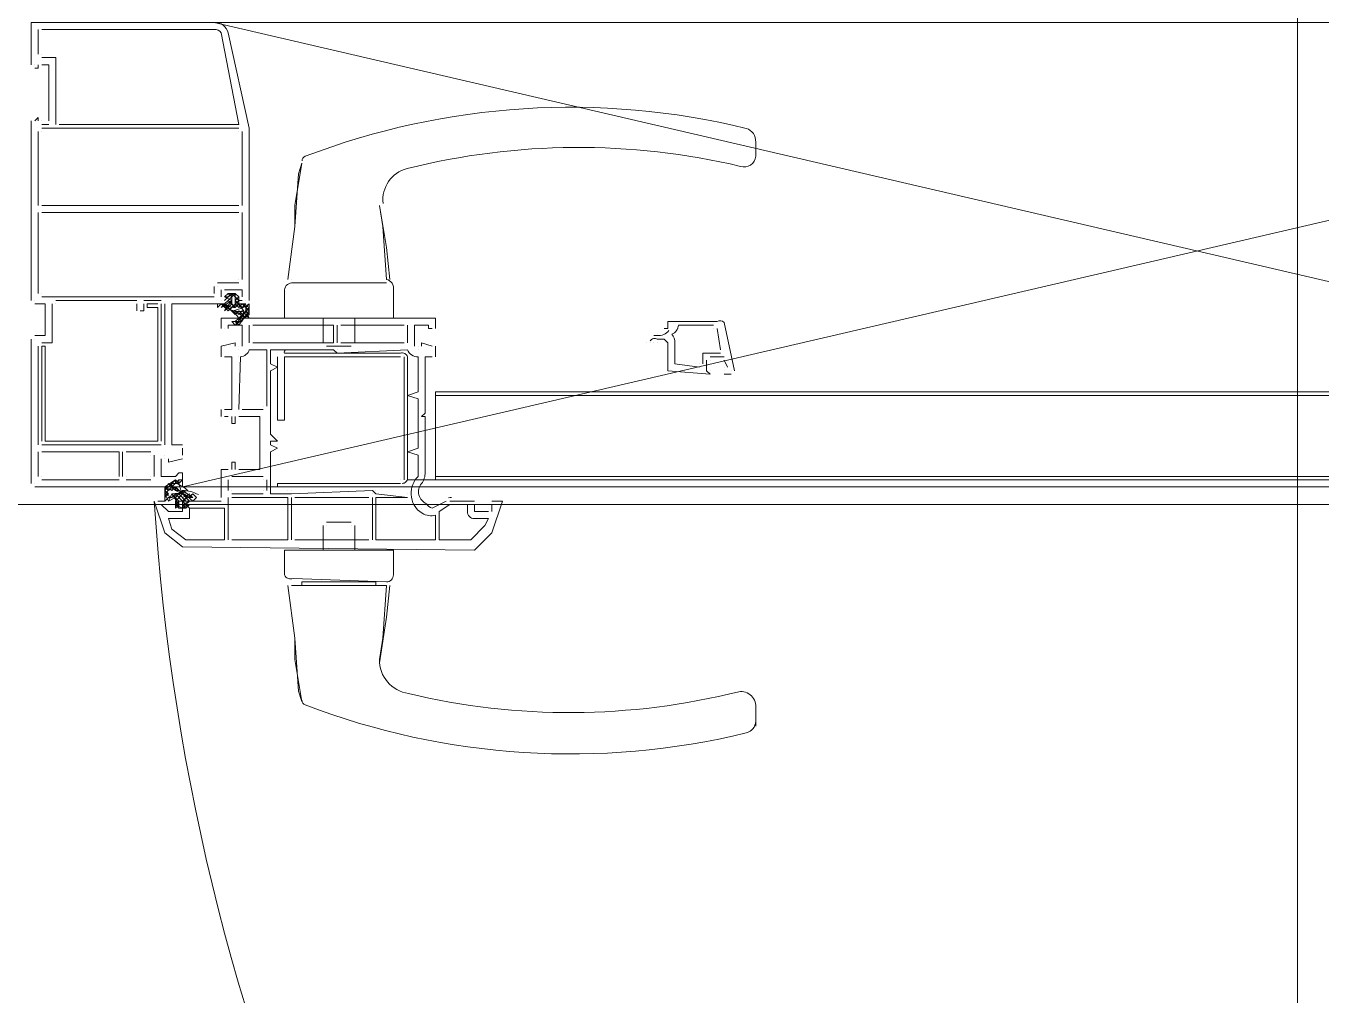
# Model space of a CAD drawing. Header units: millimetres. Extents: x 906 to 41302, y 848 to 28850.
# Drawn here: x 17777.4 to 18167.1, y 19678.2 to 19969.7 of the extents above; entities that cross this region are included whole.
import ezdxf

# ---------------------------------------------------------------- set-up
doc = ezdxf.new("R2010")
doc.units = ezdxf.units.MM
for name, color, linetype in [('PDF_A-ST-AXIS-CEN', 7, 'Continuous'), ('PDF_X-단위세대$및$주동평면도$A-DOOR', 7, 'Continuous'), ('PDF_X-단위세대$및$주동평면도$A-ST-AXIS-CEN', 7, 'Continuous')]:
    doc.layers.add(name, color=color, linetype=linetype)

msp = doc.modelspace()

# ---------------------------------------------------------------- linework, layer by layer
at = {"layer": 'PDF_A-ST-AXIS-CEN', "lineweight": 5}
msp.add_lwpolyline([(18159.95, 19825.77), (18159.95, 22273.7)], dxfattribs=at)
at = {"layer": 'PDF_X-단위세대$및$주동평면도$A-DOOR', "lineweight": 9}
for points in [[(17844.57, 19887.15), (17844.57, 19939.01), (17838.22, 19967.59, 0.364335), (17833.99, 19970.76), (17780.01, 19970.76), (17778.95, 19970.76), (17778.95, 19958.06)], [(17782.13, 19968.65), (17833.99, 19968.65, -0.332082), (17836.1, 19967.59), (17841.39, 19940.07), (17787.42, 19940.07)]]:
    msp.add_lwpolyline(points, format="xyb", dxfattribs=at)
at = {"layer": 'PDF_X-단위세대$및$주동평면도$A-DOOR', "lineweight": 5}
for points in [[(18425.59, 19970.76), (17833.99, 19970.76), (18435.12, 19831.06), (17824.46, 19831.06)], [(17882.67, 19892.45), (17860.44, 19892.45), (17857.27, 19892.45), (17885.84, 19892.45)], [(17839.28, 19889.27), (17838.22, 19888.21), (17837.16, 19887.15)], [(17841.39, 19883.98), (17840.34, 19882.92)], [(18357.86, 19859.64), (17900.66, 19859.64), (17900.66, 19858.58), (18357.86, 19858.58)], [(17900.66, 19858.58), (18357.86, 19858.58), (18357.86, 19834.24), (17900.66, 19834.24)], [(18357.86, 19858.58), (17900.66, 19858.58), (17900.66, 19834.24), (18357.86, 19834.24)], [(18357.86, 19834.24), (17900.66, 19834.24), (17900.66, 19833.18), (18357.86, 19833.18)], [(17825.52, 19815.19), (17821.29, 19818.36), (17820.23, 19821.54), (17826.58, 19821.54), (17826.58, 19824.71), (17837.16, 19824.71), (17837.16, 19815.19)], [(17860.44, 19802.49), (17882.67, 19802.49), (17882.67, 19801.43), (17860.44, 19801.43)]]:
    msp.add_lwpolyline(points, close=True, dxfattribs=at)
at = {"layer": 'PDF_X-단위세대$및$주동평면도$A-DOOR', "lineweight": 9}
for points in [[(17781.07, 19968.65), (17781.07, 19961.24)], [(17781.07, 19968.65), (17781.07, 19968.65)], [(17782.13, 19968.65), (17782.13, 19968.65)], [(17833.99, 19968.65), (17833.99, 19968.65)], [(17836.1, 19967.59), (17836.1, 19967.59)], [(17838.22, 19967.59), (17838.22, 19967.59)], [(17778.95, 19958.06), (17778.95, 19958.06)], [(17780.01, 19958.06), (17780.01, 19958.06)], [(17780.01, 19957), (17781.07, 19957), (17781.07, 19958.06)], [(17781.07, 19961.24), (17781.07, 19961.24)], [(17781.07, 19958.06), (17781.07, 19958.06)], [(17782.13, 19961.24), (17782.13, 19961.24)], [(17782.13, 19960.18), (17786.36, 19960.18), (17786.36, 19940.07)], [(17782.13, 19960.18), (17782.13, 19960.18)], [(17782.13, 19958.06), (17784.24, 19958.06), (17784.24, 19941.13)], [(17782.13, 19958.06), (17782.13, 19958.06)], [(17784.24, 19958.06), (17784.24, 19958.06)], [(17786.36, 19960.18), (17786.36, 19960.18)], [(17786.36, 19960.18), (17786.36, 19960.18)], [(17780.01, 19957), (17780.01, 19957)], [(17781.07, 19957), (17781.07, 19957)], [(17781.07, 19941.13), (17781.07, 19942.19), (17780.01, 19941.13)], [(17781.07, 19942.19), (17781.07, 19942.19)], [(17778.95, 19941.13), (17778.95, 19887.15)], [(17778.95, 19941.13), (17778.95, 19941.13)], [(17780.01, 19941.13), (17780.01, 19941.13)], [(17781.07, 19941.13), (17781.07, 19941.13)], [(17782.13, 19941.13), (17782.13, 19941.13)], [(17784.24, 19940.07), (17782.13, 19940.07)], [(17782.13, 19940.07), (17782.13, 19940.07)], [(17841.39, 19939.01), (17782.13, 19939.01)], [(17782.13, 19939.01), (17782.13, 19939.01)], [(17784.24, 19941.13), (17784.24, 19941.13)], [(17784.24, 19940.07), (17784.24, 19940.07)], [(17786.36, 19940.07), (17786.36, 19940.07)], [(17787.42, 19940.07), (17787.42, 19940.07)], [(17841.39, 19941.13), (17841.39, 19941.13)], [(17841.39, 19940.07), (17841.39, 19940.07)], [(17841.39, 19939.01), (17841.39, 19939.01)], [(17844.57, 19939.01), (17844.57, 19939.01)], [(17781.07, 19937.95), (17781.07, 19915.73)], [(17781.07, 19937.95), (17781.07, 19937.95)], [(17782.13, 19937.95), (17782.13, 19937.95)], [(17841.39, 19937.95), (17841.39, 19937.95)], [(17842.45, 19915.73), (17842.45, 19937.95)], [(17842.45, 19937.95), (17842.45, 19937.95)], [(17781.07, 19915.73), (17781.07, 19915.73)], [(17841.39, 19915.73), (17782.13, 19915.73)], [(17782.13, 19915.73), (17782.13, 19915.73)], [(17841.39, 19915.73), (17841.39, 19915.73)], [(17842.45, 19915.73), (17842.45, 19915.73)], [(17781.07, 19913.61), (17781.07, 19889.27)], [(17781.07, 19913.61), (17781.07, 19913.61)], [(17782.13, 19913.61), (17841.39, 19913.61)], [(17782.13, 19913.61), (17782.13, 19913.61)], [(17841.39, 19913.61), (17841.39, 19913.61)], [(17842.45, 19893.5), (17842.45, 19913.61)], [(17842.45, 19913.61), (17842.45, 19913.61)], [(17833.99, 19889.27), (17833.99, 19891.39)], [(17833.99, 19891.39), (17833.99, 19891.39)], [(17835.04, 19892.45), (17841.39, 19892.45)], [(17835.04, 19892.45), (17835.04, 19892.45)], [(17835.04, 19891.39), (17835.04, 19891.39)], [(17841.39, 19893.5), (17841.39, 19893.5)], [(17841.39, 19892.45), (17841.39, 19892.45)], [(17842.45, 19893.5), (17842.45, 19893.5)], [(17781.07, 19889.27), (17781.07, 19889.27)], [(17782.13, 19889.27), (17782.13, 19889.27)], [(17782.13, 19888.21), (17833.99, 19888.21)], [(17782.13, 19888.21), (17782.13, 19888.21)], [(17833.99, 19889.27), (17833.99, 19889.27)], [(17833.99, 19888.21), (17833.99, 19888.21)], [(17836.1, 19888.21), (17836.1, 19890.33)], [(17836.1, 19890.33), (17836.1, 19890.33)], [(17836.1, 19888.21), (17836.1, 19888.21)], [(17842.45, 19888.21), (17842.45, 19890.33), (17837.16, 19890.33)], [(17837.16, 19890.33), (17837.16, 19890.33)], [(17837.16, 19888.21), (17837.16, 19888.21)], [(17842.45, 19890.33), (17842.45, 19890.33)], [(17842.45, 19888.21), (17842.45, 19888.21)], [(17778.95, 19887.15), (17778.95, 19887.15)], [(17780.01, 19887.15), (17780.01, 19887.15)], [(17780.01, 19886.1), (17783.19, 19886.1), (17783.19, 19876.57), (17780.01, 19876.57)], [(17780.01, 19886.1), (17780.01, 19886.1)], [(17782.13, 19844.82), (17782.13, 19873.4), (17783.19, 19873.4), (17783.19, 19844.82), (17817.05, 19844.82), (17817.05, 19885.04), (17813.88, 19885.04), (17813.88, 19886.1), (17817.05, 19886.1)], [(17785.3, 19886.1), (17785.3, 19874.45), (17782.13, 19874.45)], [(17783.19, 19886.1), (17783.19, 19886.1)], [(17785.3, 19886.1), (17785.3, 19886.1)], [(17810.7, 19887.15), (17786.36, 19887.15)], [(17786.36, 19887.15), (17786.36, 19887.15)], [(17786.36, 19886.1), (17786.36, 19886.1)], [(17810.7, 19887.15), (17810.7, 19887.15)], [(17810.7, 19883.98), (17810.7, 19886.1)], [(17810.7, 19886.1), (17810.7, 19886.1)], [(17810.7, 19886.1), (17810.7, 19886.1)], [(17810.7, 19883.98), (17810.7, 19883.98)], [(17811.76, 19883.98), (17812.82, 19883.98), (17812.82, 19886.1)], [(17811.76, 19883.98), (17811.76, 19883.98)], [(17818.11, 19887.15), (17812.82, 19887.15)], [(17812.82, 19887.15), (17812.82, 19887.15)], [(17812.82, 19886.1), (17812.82, 19886.1)], [(17812.82, 19883.98), (17812.82, 19883.98)], [(17813.88, 19886.1), (17813.88, 19886.1)], [(17813.88, 19885.04), (17813.88, 19885.04)], [(17817.05, 19886.1), (17817.05, 19886.1)], [(17817.05, 19885.04), (17817.05, 19885.04)], [(17818.11, 19887.15), (17818.11, 19887.15)], [(17818.11, 19886.1), (17818.11, 19844.82)], [(17818.11, 19886.1), (17818.11, 19886.1)], [(17818.11, 19886.1), (17818.11, 19886.1)], [(17819.17, 19843.76), (17819.17, 19886.1)], [(17819.17, 19886.1), (17819.17, 19886.1)], [(17824.46, 19843.76), (17821.29, 19843.76), (17821.29, 19886.1), (17837.16, 19886.1)], [(17821.29, 19886.1), (17821.29, 19886.1)], [(17837.16, 19887.15), (17837.16, 19887.15)], [(17837.16, 19887.15), (17837.16, 19887.15)], [(17837.16, 19886.1), (17837.16, 19886.1)], [(17838.22, 19887.15), (17838.22, 19887.15)], [(17841.39, 19887.15), (17841.39, 19887.15)], [(17842.45, 19887.15), (17841.39, 19887.15)], [(17841.39, 19887.15), (17841.39, 19887.15)], [(17842.45, 19887.15), (17842.45, 19887.15)], [(17842.45, 19887.15), (17842.45, 19887.15)], [(17842.45, 19886.1), (17843.51, 19886.1)], [(17842.45, 19886.1), (17842.45, 19886.1)], [(17843.51, 19887.15), (17843.51, 19887.15)], [(17843.51, 19886.1), (17843.51, 19886.1)], [(17844.57, 19887.15), (17844.57, 19887.15)], [(17780.01, 19876.57), (17780.01, 19876.57)], [(17783.19, 19876.57), (17783.19, 19876.57)], [(17778.95, 19875.51), (17778.95, 19859.64), (17778.95, 19832.12)], [(17778.95, 19875.51), (17778.95, 19875.51)], [(17780.01, 19875.51), (17780.01, 19875.51)], [(17781.07, 19873.4), (17781.07, 19843.76)], [(17781.07, 19873.4), (17781.07, 19873.4)], [(17782.13, 19874.45), (17782.13, 19874.45)], [(17782.13, 19873.4), (17782.13, 19873.4)], [(17782.13, 19873.4), (17782.13, 19873.4)], [(17783.19, 19873.4), (17783.19, 19873.4)], [(17785.3, 19874.45), (17785.3, 19874.45)], [(17778.95, 19859.64), (17778.95, 19859.64)], [(17782.13, 19844.82), (17782.13, 19844.82)], [(17783.19, 19844.82), (17783.19, 19844.82)], [(17783.19, 19844.82), (17783.19, 19844.82)], [(17817.05, 19844.82), (17817.05, 19844.82)], [(17817.05, 19844.82), (17817.05, 19844.82)], [(17818.11, 19844.82), (17818.11, 19844.82)], [(17781.07, 19843.76), (17781.07, 19843.76)], [(17781.07, 19841.65), (17781.07, 19834.24)], [(17781.07, 19841.65), (17781.07, 19841.65)], [(17818.11, 19843.76), (17782.13, 19843.76)], [(17782.13, 19843.76), (17782.13, 19843.76)], [(17805.41, 19834.24), (17805.41, 19841.65), (17782.13, 19841.65)], [(17782.13, 19841.65), (17782.13, 19841.65)], [(17783.19, 19843.76), (17817.05, 19843.76)], [(17783.19, 19843.76), (17783.19, 19843.76)], [(17805.41, 19841.65), (17805.41, 19841.65)], [(17805.41, 19841.65), (17805.41, 19841.65)], [(17806.47, 19841.65), (17806.47, 19834.24)], [(17806.47, 19841.65), (17806.47, 19841.65)], [(17807.53, 19841.65), (17814.94, 19841.65)], [(17807.53, 19841.65), (17807.53, 19841.65)], [(17814.94, 19841.65), (17814.94, 19841.65)], [(17814.94, 19840.59), (17814.94, 19840.59)], [(17815.99, 19834.24), (17815.99, 19840.59)], [(17815.99, 19840.59), (17815.99, 19840.59)], [(17818.11, 19843.76), (17818.11, 19843.76)], [(17819.17, 19843.76), (17819.17, 19843.76)], [(17819.17, 19840.59), (17819.17, 19840.59)], [(17819.17, 19840.59), (17819.17, 19840.59)], [(17821.29, 19843.76), (17821.29, 19843.76)], [(17824.46, 19843.76), (17824.46, 19843.76)], [(17824.46, 19840.59), (17824.46, 19842.7)], [(17824.46, 19842.7), (17824.46, 19842.7)], [(17824.46, 19840.59), (17824.46, 19840.59)], [(17780.01, 19831.06), (17824.46, 19831.06), (17824.46, 19835.3), (17823.4, 19835.3), (17822.34, 19834.24), (17818.11, 19834.24), (17818.11, 19839.53)], [(17818.11, 19839.53), (17818.11, 19839.53)], [(17819.17, 19839.53), (17819.17, 19839.53)], [(17819.17, 19839.53), (17819.17, 19839.53)], [(17820.23, 19839.53), (17820.23, 19838.47), (17824.46, 19839.53)], [(17820.23, 19839.53), (17820.23, 19839.53)], [(17820.23, 19838.47), (17820.23, 19838.47)], [(17824.46, 19839.53), (17824.46, 19839.53)], [(17781.07, 19834.24), (17781.07, 19834.24)], [(17782.13, 19834.24), (17782.13, 19834.24)], [(17782.13, 19833.18), (17805.41, 19833.18)], [(17782.13, 19833.18), (17782.13, 19833.18)], [(17805.41, 19834.24), (17805.41, 19834.24)], [(17805.41, 19833.18), (17805.41, 19833.18)], [(17806.47, 19834.24), (17806.47, 19834.24)], [(17807.53, 19834.24), (17807.53, 19834.24)], [(17807.53, 19833.18), (17814.94, 19833.18)], [(17807.53, 19833.18), (17807.53, 19833.18)], [(17814.94, 19834.24), (17814.94, 19834.24)], [(17814.94, 19833.18), (17814.94, 19833.18)], [(17815.99, 19834.24), (17815.99, 19834.24)], [(17818.11, 19834.24), (17818.11, 19834.24)], [(17822.34, 19834.24), (17822.34, 19834.24)], [(17823.4, 19835.3), (17823.4, 19835.3)], [(17824.46, 19835.3), (17824.46, 19835.3)], [(17778.95, 19832.12), (17778.95, 19832.12)], [(17780.01, 19832.12), (17780.01, 19832.12)], [(17780.01, 19831.06), (17780.01, 19831.06)], [(17824.46, 19831.06), (17824.46, 19831.06)]]:
    msp.add_lwpolyline(points, dxfattribs=at)
at = {"layer": 'PDF_X-단위세대$및$주동평면도$A-DOOR', "lineweight": 5}
for points in [[(17884.83, 19916.35, -0.373567), (17892.06, 19926.79, -0.120468), (17992.38, 19927.48, 0.496768), (17996.97, 19930.55), (17996.97, 19934.78, 0.337816), (17994.13, 19938.91, 0.152184), (17861.39, 19930.5, 0.281934), (17860.45, 19929.12)], [(17887.96, 19881.86), (17887.96, 19890.33, 0.414215), (17885.84, 19893.5), (17884.79, 19909.38), (17883.73, 19915.73), (17885.84, 19903.03), (17886.9, 19893.5)], [(17855.15, 19881.86), (17855.15, 19890.33, -0.414215), (17857.8, 19892.45)], [(17838.22, 19888.21), (17837.16, 19888.21), (17838.22, 19889.27), (17840.34, 19889.27), (17841.39, 19888.21), (17841.39, 19887.15), (17841.39, 19886.1), (17843.51, 19886.1), (17842.45, 19885.04), (17840.34, 19887.15), (17842.97, 19883.98, -0.124773), (17839.27, 19884.22, -0.054726), (17841.39, 19881.86), (17840.34, 19880.8), (17839.28, 19880.8), (17840.34, 19880.8), (17841.39, 19879.75), (17844.57, 19883.98), (17842.45, 19886.1), (17841.39, 19885.04), (17840.34, 19886.1), (17840.34, 19888.21), (17840.34, 19889.27), (17839.28, 19888.21), (17838.22, 19887.15), (17840.34, 19885.04), (17839.28, 19886.1), (17838.22, 19887.15), (17837.16, 19886.1), (17836.1, 19886.1), (17835.04, 19886.1), (17835.04, 19885.04), (17836.1, 19886.1), (17838.22, 19883.98)], [(17839.28, 19887.15), (17836.1, 19885.04), (17837.16, 19886.1), (17840.34, 19882.92), (17840.34, 19883.98), (17839.28, 19883.98), (17836.1, 19886.1, 0.111699), (17840.34, 19885.04), (17841.39, 19886.1), (17839.28, 19885.04), (17837.16, 19886.1)], [(17844.57, 19885.04), (17842.45, 19886.1), (17843.51, 19885.04), (17844.57, 19886.1, -0.1084), (17839.28, 19883.98), (17841.39, 19882.92), (17842.45, 19883.98), (17844.57, 19881.86), (17843.51, 19883.98), (17843.51, 19885.04), (17844.57, 19886.1), (17844.57, 19882.92), (17840.34, 19879.75), (17844.57, 19885.04), (17843.51, 19883.98), (17841.39, 19881.86), (17842.45, 19880.8), (17842.45, 19881.86), (17844.57, 19882.92), (17843.51, 19883.98), (17844.57, 19882.92)], [(17990.62, 19865.99), (17987.42, 19880.55, 0.363981), (17985.33, 19880.8), (17970.51, 19880.8), (17970.51, 19878.69), (17969.45, 19878.69)], [(17980.04, 19867.05), (17972.63, 19868.1), (17972.63, 19874.45, 0.217441), (17971.72, 19876.98, 0.290021), (17973.69, 19879.75), (17984.27, 19879.75)], [(17982.15, 19869.16), (17982.15, 19865.99), (17983.21, 19864.93), (17970.51, 19865.99), (17970.51, 19874.45), (17969.45, 19875.51), (17967.34, 19875.51, 0.414215), (17965.22, 19874.98)], [(17970.85, 19878.08, -0.238117), (17967.34, 19876.57), (17966.28, 19876.57)], [(17841.39, 19854.35), (17841.92, 19870.22, 0.326664), (17844.57, 19872.34), (17849.86, 19872.34), (17849.86, 19855.4)], [(17900.66, 19833.18), (17892.19, 19833.18), (17892.19, 19870.22, 0.414215), (17890.08, 19871.28), (17855.15, 19871.28, -0.414215), (17855.68, 19872.34)], [(17899.6, 19870.22), (17897.49, 19870.22), (17897.49, 19853.29), (17896.43, 19852.23), (17897.49, 19852.23), (17897.47, 19835.45, -0.174775), (17896.42, 19832.06, 0.51519), (17897.95, 19826.02, 0.217668), (17899.6, 19824.71), (17903.84, 19826.83)], [(17826.58, 19827.89), (17822.34, 19830), (17820.23, 19832.12), (17819.17, 19830), (17822.34, 19833.18), (17819.17, 19831.06), (17819.17, 19826.83), (17819.17, 19827.89), (17820.23, 19828.95), (17819.17, 19828.95), (17823.4, 19833.18), (17823.4, 19832.12), (17822.34, 19832.12), (17822.34, 19833.18), (17823.4, 19832.12, 0.054726), (17824.46, 19828.95), (17822.34, 19831.06), (17822.34, 19830), (17823.4, 19830), (17820.23, 19832.12)], [(17818.11, 19825.77), (17820.23, 19823.65), (17824.46, 19823.65), (17824.46, 19825.77), (17824.46, 19826.83), (17827.64, 19828.95), (17828.69, 19827.89), (17827.64, 19826.83), (17825.15, 19828.87, 0.1084), (17821.29, 19828.95), (17823.4, 19826.83), (17822.34, 19825.77), (17822.34, 19824.71), (17823.4, 19825.77), (17823.4, 19826.83), (17836.1, 19826.83)], [(17821.29, 19831.06), (17821.29, 19832.12), (17822.34, 19832.12, -0.124773), (17826.11, 19829.97)], [(17829.29, 19828.75, 0.111699), (17824.46, 19830), (17823.4, 19828.95), (17821.29, 19827.89), (17822.34, 19828.95), (17824.46, 19826.83), (17825.52, 19826.83), (17823.4, 19828.95)], [(17917.59, 19826.83), (17920.77, 19826.83), (17917.59, 19817.3), (17912.3, 19812.01), (17824.46, 19813.07), (17819.17, 19817.3), (17815.99, 19826.83, 0.377888), (18442, 19201.64)], [(17882.67, 19801.43), (17885.84, 19801.43), (17884.79, 19785.55), (17883.73, 19779.2, 0.373567), (17892.48, 19768.9, 0.120468), (17991.85, 19769.47, -0.496768), (17996.97, 19764.39), (17996.97, 19759.1)], [(17860.45, 19766.87, 0.281934), (17861.39, 19765.5, 0.152184), (17994.13, 19757.08, 0.337816), (17996.97, 19760.57)]]:
    msp.add_lwpolyline(points, format="xyb", dxfattribs=at)
for points in [[(17858.33, 19909.38), (17858.33, 19915.73), (17860.44, 19928.43), (17859.39, 19925.25), (17858.33, 19909.38), (17856.21, 19893.5)], [(17856.21, 19893.5), (17856.21, 19893.5)], [(17857.27, 19893.5), (17857.27, 19893.5)], [(17857.27, 19893.5), (17857.27, 19893.5)], [(17860.44, 19892.45), (17882.67, 19892.45)], [(17885.84, 19893.5), (17885.84, 19893.5)], [(17841.39, 19887.15), (17839.28, 19889.27), (17839.28, 19888.21), (17838.22, 19889.27), (17839.28, 19888.21), (17839.28, 19886.1), (17837.16, 19883.98), (17839.28, 19887.15), (17837.16, 19888.21)], [(17837.16, 19888.21), (17837.16, 19888.21)], [(17838.22, 19889.27), (17838.22, 19889.27)], [(17838.22, 19888.21), (17838.22, 19888.21)], [(17840.34, 19888.21), (17841.39, 19887.15), (17839.28, 19885.04), (17838.22, 19883.98), (17841.39, 19887.15), (17841.39, 19888.21), (17840.34, 19887.15), (17841.39, 19888.21)], [(17839.28, 19888.21), (17839.28, 19888.21)], [(17840.34, 19889.27), (17840.34, 19889.27)], [(17840.34, 19888.21), (17840.34, 19888.21)], [(17841.39, 19888.21), (17841.39, 19888.21)], [(17841.39, 19888.21), (17841.39, 19888.21)], [(17841.39, 19888.21), (17841.39, 19888.21)], [(17835.04, 19886.1), (17835.04, 19886.1)], [(17836.1, 19887.15), (17836.1, 19887.15)], [(17836.1, 19886.1), (17836.1, 19886.1)], [(17837.16, 19887.15), (17837.16, 19887.15)], [(17837.16, 19887.15), (17837.16, 19887.15)], [(17837.16, 19886.1), (17837.16, 19886.1)], [(17838.22, 19887.15), (17838.22, 19887.15)], [(17838.22, 19885.04), (17838.22, 19885.04)], [(17839.28, 19886.1), (17839.28, 19886.1)], [(17839.28, 19886.1), (17839.28, 19886.1)], [(17839.28, 19883.98), (17839.28, 19883.98)], [(17839.28, 19883.98), (17839.28, 19883.98)], [(17840.34, 19886.1), (17840.34, 19886.1)], [(17841.39, 19883.98), (17843.51, 19881.86), (17840.34, 19883.98)], [(17841.39, 19887.15), (17841.39, 19887.15)], [(17841.39, 19887.15), (17841.39, 19887.15)], [(17841.39, 19886.1), (17841.39, 19886.1)], [(17842.45, 19883.98), (17842.45, 19883.98)], [(17843.51, 19886.1), (17843.51, 19886.1)], [(17843.51, 19885.04), (17843.51, 19885.04)], [(17843.51, 19883.98), (17843.51, 19883.98)], [(17844.57, 19886.1), (17844.57, 19886.1)], [(17844.57, 19886.1), (17844.57, 19886.1)], [(17900.66, 19878.69), (17900.66, 19881.86), (17836.1, 19881.86), (17836.1, 19878.69)], [(17836.1, 19881.86), (17836.1, 19881.86)], [(17838.22, 19878.69), (17838.22, 19879.75), (17842.45, 19879.75), (17842.45, 19873.4)], [(17838.22, 19879.75), (17838.22, 19879.75)], [(17839.28, 19880.8), (17839.28, 19880.8)], [(17840.34, 19879.75), (17839.28, 19880.8)], [(17840.34, 19881.86), (17840.34, 19881.86)], [(17841.39, 19881.86), (17841.39, 19880.8), (17840.34, 19880.8)], [(17840.34, 19880.8), (17840.34, 19880.8)], [(17840.34, 19880.8), (17840.34, 19880.8)], [(17840.34, 19879.75), (17840.34, 19879.75)], [(17841.39, 19881.86), (17841.39, 19881.86)], [(17842.45, 19879.75), (17842.45, 19879.75)], [(17844.57, 19882.92), (17844.57, 19882.92)], [(17844.57, 19879.75), (17844.57, 19874.45)], [(17844.57, 19879.75), (17844.57, 19879.75)], [(17845.63, 19874.45), (17869.97, 19874.45), (17869.97, 19879.75), (17845.63, 19879.75)], [(17845.63, 19879.75), (17845.63, 19879.75)], [(17866.79, 19874.45), (17866.79, 19881.86)], [(17869.97, 19879.75), (17869.97, 19879.75)], [(17869.97, 19879.75), (17869.97, 19879.75)], [(17871.03, 19879.75), (17871.03, 19874.45)], [(17871.03, 19879.75), (17871.03, 19879.75)], [(17872.09, 19879.75), (17891.14, 19879.75)], [(17872.09, 19879.75), (17872.09, 19879.75)], [(17876.32, 19881.86), (17876.32, 19874.45)], [(17891.14, 19879.75), (17891.14, 19879.75)], [(17892.19, 19874.45), (17892.19, 19879.75)], [(17892.19, 19879.75), (17892.19, 19879.75)], [(17899.6, 19878.69), (17898.54, 19878.69), (17898.54, 19879.75), (17894.31, 19879.75), (17894.31, 19873.4)], [(17894.31, 19879.75), (17894.31, 19879.75)], [(17898.54, 19879.75), (17898.54, 19879.75)], [(17900.66, 19881.86), (17900.66, 19881.86)], [(17970.51, 19880.8), (17970.51, 19880.8)], [(17970.51, 19880.8), (17970.51, 19880.8)], [(17836.1, 19878.69), (17836.1, 19878.69)], [(17837.16, 19878.69), (17837.16, 19878.69)], [(17837.16, 19878.69), (17837.16, 19878.69)], [(17838.22, 19878.69), (17838.22, 19878.69)], [(17898.54, 19878.69), (17898.54, 19878.69)], [(17899.6, 19878.69), (17899.6, 19878.69)], [(17900.66, 19878.69), (17900.66, 19878.69)], [(17970.51, 19878.69), (17970.51, 19878.69)], [(17973.69, 19878.69), (17973.69, 19878.69)], [(17984.27, 19878.69), (17984.27, 19878.69)], [(17986.39, 19872.34), (17985.33, 19878.69)], [(17840.34, 19873.4), (17840.34, 19874.45), (17836.1, 19873.4), (17836.1, 19870.22)], [(17836.1, 19873.4), (17836.1, 19873.4)], [(17837.16, 19873.4), (17837.16, 19873.4)], [(17840.34, 19874.45), (17840.34, 19874.45)], [(17840.34, 19873.4), (17840.34, 19873.4)], [(17841.39, 19873.4), (17841.39, 19873.4)], [(17841.39, 19873.4), (17841.39, 19873.4)], [(17841.39, 19872.34), (17841.39, 19872.34)], [(17841.39, 19872.34), (17841.39, 19872.34)], [(17842.45, 19873.4), (17842.45, 19873.4)], [(17844.57, 19874.45), (17844.57, 19874.45)], [(17844.57, 19872.34), (17844.57, 19872.34)], [(17845.63, 19874.45), (17845.63, 19874.45)], [(17848.8, 19872.34), (17848.8, 19872.34)], [(17849.86, 19872.34), (17849.86, 19872.34)], [(17850.92, 19872.34), (17850.92, 19872.34)], [(17867.85, 19874.45), (17867.85, 19874.45)], [(17867.85, 19873.4), (17868.91, 19873.4), (17874.2, 19873.4), (17875.26, 19873.4)], [(17869.97, 19874.45), (17869.97, 19874.45)], [(17869.97, 19872.34), (17869.97, 19872.34)], [(17871.03, 19874.45), (17871.03, 19874.45)], [(17871.03, 19872.34), (17871.03, 19872.34)], [(17891.14, 19874.45), (17872.09, 19874.45)], [(17872.09, 19874.45), (17872.09, 19874.45)], [(17875.26, 19874.45), (17875.26, 19874.45)], [(17891.14, 19874.45), (17891.14, 19874.45)], [(17892.19, 19874.45), (17892.19, 19874.45)], [(17892.19, 19872.34), (17892.19, 19872.34)], [(17894.31, 19873.4), (17894.31, 19873.4)], [(17895.37, 19873.4), (17895.37, 19873.4)], [(17895.37, 19873.4), (17895.37, 19873.4)], [(17895.37, 19872.34), (17895.37, 19872.34)], [(17895.37, 19872.34), (17895.37, 19872.34)], [(17899.6, 19873.4), (17896.43, 19874.45), (17896.43, 19873.4)], [(17896.43, 19874.45), (17896.43, 19874.45)], [(17896.43, 19873.4), (17896.43, 19873.4)], [(17899.6, 19873.4), (17899.6, 19873.4)], [(17900.66, 19873.4), (17900.66, 19870.22)], [(17900.66, 19873.4), (17900.66, 19873.4)], [(17964.16, 19874.45), (17964.16, 19874.45)], [(17965.22, 19874.45), (17965.22, 19874.45)], [(17966.28, 19874.45), (17966.28, 19874.45)], [(17967.34, 19874.45), (17967.34, 19874.45)], [(17836.1, 19870.22), (17836.1, 19870.22)], [(17837.16, 19870.22), (17839.28, 19870.22), (17839.28, 19854.35), (17837.16, 19854.35)], [(17837.16, 19870.22), (17837.16, 19870.22)], [(17839.28, 19870.22), (17839.28, 19870.22)], [(17841.39, 19870.22), (17841.39, 19870.22)], [(17850.92, 19868.1), (17850.92, 19868.1)], [(17853.04, 19870.22), (17853.04, 19851.17), (17855.15, 19851.17), (17855.15, 19870.22), (17890.08, 19870.22)], [(17853.04, 19870.22), (17853.04, 19870.22)], [(17855.15, 19871.28), (17855.15, 19871.28)], [(17855.15, 19870.22), (17855.15, 19870.22)], [(17869.97, 19871.28), (17869.97, 19871.28)], [(17871.03, 19871.28), (17871.03, 19871.28)], [(17890.08, 19871.28), (17890.08, 19871.28)], [(17890.08, 19870.22), (17890.08, 19870.22)], [(17891.14, 19833.18), (17891.14, 19870.22)], [(17891.14, 19870.22), (17891.14, 19870.22)], [(17892.19, 19870.22), (17892.19, 19870.22)], [(17895.37, 19870.22), (17895.37, 19870.22)], [(17897.49, 19870.22), (17897.49, 19870.22)], [(17899.6, 19870.22), (17899.6, 19870.22)], [(17899.6, 19870.22), (17899.6, 19870.22)], [(17900.66, 19870.22), (17900.66, 19870.22)], [(17980.04, 19868.1), (17980.04, 19868.1)], [(17986.39, 19871.28), (17981.09, 19871.28), (17981.09, 19868.1)], [(17981.09, 19871.28), (17981.09, 19871.28)], [(17983.21, 19870.22), (17987.44, 19870.22)], [(17983.21, 19869.16), (17983.21, 19869.16)], [(17987.44, 19869.16), (17987.44, 19869.16)], [(17988.5, 19867.05), (17987.44, 19869.16)], [(17850.92, 19865.99), (17850.92, 19865.99)], [(17853.04, 19867.05), (17853.04, 19867.05)], [(17982.15, 19867.05), (17982.15, 19867.05)], [(17983.21, 19865.99), (17983.21, 19865.99)], [(17983.21, 19865.99), (17983.21, 19865.99)], [(17987.44, 19867.05), (17987.44, 19867.05)], [(17987.44, 19865.99), (17987.44, 19865.99)], [(17987.44, 19865.99), (17987.44, 19865.99)], [(17987.44, 19865.99), (17987.44, 19865.99)], [(17987.44, 19864.93), (17989.56, 19864.93)], [(17989.56, 19865.99), (17989.56, 19865.99)], [(17892.19, 19858.58), (17892.19, 19858.58)], [(17895.37, 19859.64), (17895.37, 19859.64)], [(17895.37, 19857.52), (17895.37, 19857.52)], [(17836.1, 19852.23), (17836.1, 19854.35)], [(17836.1, 19854.35), (17836.1, 19854.35)], [(17837.16, 19854.35), (17837.16, 19854.35)], [(17839.28, 19854.35), (17839.28, 19854.35)], [(17841.39, 19854.35), (17841.39, 19854.35)], [(17848.8, 19854.35), (17842.45, 19854.35)], [(17842.45, 19854.35), (17842.45, 19854.35)], [(17848.8, 19855.4), (17848.8, 19855.4)], [(17848.8, 19854.35), (17848.8, 19854.35)], [(17849.86, 19855.4), (17849.86, 19855.4)], [(17897.49, 19853.29), (17897.49, 19853.29)], [(17836.1, 19852.23), (17836.1, 19852.23)], [(17837.16, 19852.23), (17838.22, 19852.23)], [(17837.16, 19852.23), (17837.16, 19852.23)], [(17838.22, 19852.23), (17838.22, 19852.23)], [(17839.28, 19852.23), (17839.28, 19850.11), (17840.34, 19850.11), (17840.34, 19852.23)], [(17839.28, 19852.23), (17839.28, 19852.23)], [(17839.28, 19850.11), (17839.28, 19850.11)], [(17840.34, 19852.23), (17840.34, 19852.23)], [(17840.34, 19850.11), (17840.34, 19850.11)], [(17841.39, 19852.23), (17847.74, 19852.23), (17847.74, 19836.35), (17841.39, 19836.35)], [(17841.39, 19852.23), (17841.39, 19852.23)], [(17847.74, 19852.23), (17847.74, 19852.23)], [(17855.15, 19851.17), (17855.15, 19851.17)], [(17896.43, 19852.23), (17896.43, 19852.23)], [(17897.49, 19852.23), (17897.49, 19852.23)], [(17850.92, 19846.94), (17850.92, 19846.94)], [(17850.92, 19844.82), (17850.92, 19844.82)], [(17853.04, 19845.88), (17853.04, 19845.88)], [(17853.04, 19844.82), (17853.04, 19844.82)], [(17850.92, 19843.76), (17850.92, 19843.76)], [(17850.92, 19841.65), (17850.92, 19841.65)], [(17853.04, 19843.76), (17853.04, 19843.76)], [(17853.04, 19842.7), (17853.04, 19842.7)], [(17892.19, 19841.65), (17892.19, 19841.65)], [(17895.37, 19842.7), (17895.37, 19842.7)], [(17895.37, 19840.59), (17895.37, 19840.59)], [(17840.34, 19836.35), (17840.34, 19838.47), (17839.28, 19838.47), (17839.28, 19836.35)], [(17839.28, 19838.47), (17839.28, 19838.47)], [(17840.34, 19838.47), (17840.34, 19838.47)], [(17822.34, 19833.18), (17822.34, 19833.18)], [(17822.34, 19833.18), (17823.4, 19832.12), (17824.46, 19833.18), (17823.4, 19833.18)], [(17823.4, 19833.18), (17823.4, 19833.18)], [(17824.46, 19833.18), (17824.46, 19833.18)], [(17838.22, 19836.35), (17836.1, 19836.35), (17836.1, 19827.89)], [(17836.1, 19836.35), (17836.1, 19836.35)], [(17838.22, 19836.35), (17838.22, 19836.35)], [(17838.22, 19833.18), (17838.22, 19830)], [(17838.22, 19833.18), (17838.22, 19833.18)], [(17839.28, 19836.35), (17839.28, 19836.35)], [(17848.8, 19834.24), (17839.28, 19834.24)], [(17839.28, 19834.24), (17839.28, 19834.24)], [(17839.28, 19833.18), (17839.28, 19833.18)], [(17840.34, 19836.35), (17840.34, 19836.35)], [(17841.39, 19836.35), (17841.39, 19836.35)], [(17847.74, 19836.35), (17847.74, 19836.35)], [(17848.8, 19834.24), (17848.8, 19834.24)], [(17848.8, 19833.18), (17848.8, 19833.18)], [(17849.86, 19830), (17849.86, 19833.18)], [(17849.86, 19833.18), (17849.86, 19833.18)], [(17890.08, 19833.18), (17890.08, 19833.18)], [(17891.14, 19833.18), (17891.14, 19833.18)], [(17892.19, 19833.18), (17892.19, 19833.18)], [(17895.37, 19834.24), (17895.37, 19834.24)], [(17897.49, 19834.24), (17897.49, 19834.24)], [(17817.05, 19826.83), (17819.17, 19826.83), (17820.23, 19827.89), (17821.29, 19827.89), (17819.17, 19828.95), (17820.23, 19826.83)], [(17819.17, 19831.06), (17819.17, 19831.06)], [(17820.23, 19830), (17819.17, 19831.06), (17820.23, 19830), (17822.34, 19831.06), (17821.29, 19830), (17819.17, 19831.06)], [(17820.23, 19828.95), (17819.17, 19830)], [(17820.23, 19830), (17820.23, 19830)], [(17820.23, 19830), (17820.23, 19830)], [(17820.23, 19828.95), (17820.23, 19828.95)], [(17820.23, 19828.95), (17820.23, 19828.95)], [(17820.23, 19828.95), (17820.23, 19828.95)], [(17822.34, 19825.77), (17824.46, 19824.71), (17826.58, 19825.77), (17825.52, 19825.77), (17824.46, 19824.71), (17823.4, 19824.71), (17823.4, 19825.77), (17821.29, 19828.95), (17820.23, 19826.83), (17822.34, 19827.89), (17823.4, 19828.95), (17824.46, 19827.89), (17826.58, 19828.95), (17824.46, 19826.83), (17826.58, 19824.71)], [(17821.29, 19830), (17821.29, 19830)], [(17822.34, 19832.12), (17822.34, 19832.12)], [(17822.34, 19831.06), (17822.34, 19831.06)], [(17822.34, 19831.06), (17822.34, 19831.06)], [(17826.58, 19826.83), (17824.46, 19828.95), (17825.52, 19830), (17822.34, 19826.83), (17823.4, 19824.71)], [(17827.64, 19828.95), (17826.58, 19827.89), (17827.64, 19827.89), (17824.46, 19830), (17824.46, 19828.95), (17822.34, 19826.83), (17822.34, 19825.77), (17823.4, 19824.71), (17825.52, 19824.71), (17826.58, 19825.77), (17825.52, 19825.77), (17826.58, 19826.83), (17824.46, 19825.77), (17825.52, 19824.71), (17824.46, 19824.71)], [(17823.4, 19832.12), (17823.4, 19832.12)], [(17823.4, 19830), (17823.4, 19830)], [(17824.46, 19830), (17824.46, 19830)], [(17825.52, 19828.95), (17825.52, 19828.95)], [(17838.22, 19830), (17838.22, 19830)], [(17839.28, 19830), (17839.28, 19830)], [(17839.28, 19828.95), (17848.8, 19828.95)], [(17839.28, 19828.95), (17839.28, 19828.95)], [(17848.8, 19830), (17848.8, 19830)], [(17848.8, 19828.95), (17848.8, 19828.95)], [(17849.86, 19830), (17849.86, 19830)], [(17850.92, 19830), (17850.92, 19830)], [(17850.92, 19828.95), (17850.92, 19828.95)], [(17890.08, 19832.12), (17853.04, 19832.12), (17853.04, 19831.06), (17890.08, 19831.06)], [(17853.04, 19832.12), (17853.04, 19832.12)], [(17853.04, 19831.06), (17853.04, 19831.06)], [(17856.21, 19830), (17856.21, 19830)], [(17856.21, 19830), (17856.21, 19830)], [(17856.21, 19828.95), (17856.21, 19828.95)], [(17857.27, 19830), (17857.27, 19830)], [(17857.27, 19830), (17857.27, 19830)], [(17857.27, 19828.95), (17857.27, 19828.95)], [(17881.61, 19830), (17881.61, 19830)], [(17881.61, 19828.95), (17881.61, 19828.95)], [(17882.67, 19830), (17882.67, 19830)], [(17882.67, 19828.95), (17882.67, 19828.95)], [(17890.08, 19832.12), (17890.08, 19832.12)], [(17890.08, 19831.06), (17890.08, 19831.06)], [(17892.19, 19828.95), (17892.19, 19828.95)], [(17895.37, 19831.06), (17895.37, 19831.06)], [(17815.99, 19826.83), (17815.99, 19826.83)], [(17817.05, 19826.83), (17817.05, 19826.83)], [(17818.11, 19825.77), (17818.11, 19825.77)], [(17819.17, 19827.89), (17819.17, 19827.89)], [(17819.17, 19826.83), (17819.17, 19826.83)], [(17819.17, 19825.77), (17819.17, 19825.77)], [(17819.17, 19825.77), (17819.17, 19825.77)], [(17820.23, 19827.89), (17820.23, 19827.89)], [(17820.23, 19827.89), (17820.23, 19827.89)], [(17820.23, 19826.83), (17820.23, 19826.83)], [(17822.34, 19827.89), (17822.34, 19827.89)], [(17822.34, 19826.83), (17822.34, 19826.83)], [(17822.34, 19825.77), (17822.34, 19825.77)], [(17822.34, 19825.77), (17822.34, 19825.77)], [(17822.34, 19825.77), (17822.34, 19825.77)], [(17823.4, 19826.83), (17823.4, 19826.83)], [(17823.4, 19826.83), (17823.4, 19826.83)], [(17823.4, 19825.77), (17823.4, 19825.77)], [(17823.4, 19825.77), (17823.4, 19825.77)], [(17823.4, 19825.77), (17823.4, 19825.77)], [(17824.46, 19827.89), (17824.46, 19827.89)], [(17824.46, 19826.83), (17824.46, 19826.83)], [(17824.46, 19826.83), (17824.46, 19826.83)], [(17824.46, 19825.77), (17824.46, 19825.77)], [(17824.46, 19825.77), (17824.46, 19825.77)], [(17825.52, 19825.77), (17825.52, 19825.77)], [(17826.58, 19827.89), (17826.58, 19827.89)], [(17826.58, 19826.83), (17826.58, 19826.83)], [(17826.58, 19825.77), (17826.58, 19825.77)], [(17826.58, 19825.77), (17826.58, 19825.77)], [(17827.64, 19827.89), (17827.64, 19827.89)], [(17827.64, 19827.89), (17827.64, 19827.89)], [(17827.64, 19827.89), (17827.64, 19827.89)], [(17827.64, 19826.83), (17827.64, 19826.83)], [(17828.69, 19827.89), (17828.69, 19827.89)], [(17836.1, 19827.89), (17836.1, 19827.89)], [(17836.1, 19826.83), (17836.1, 19826.83)], [(17838.22, 19827.89), (17838.22, 19815.19)], [(17838.22, 19827.89), (17838.22, 19827.89)], [(17839.28, 19827.89), (17856.21, 19827.89), (17856.21, 19815.19), (17839.28, 19815.19)], [(17839.28, 19827.89), (17839.28, 19827.89)], [(17856.21, 19827.89), (17856.21, 19827.89)], [(17857.27, 19827.89), (17857.27, 19815.19)], [(17857.27, 19827.89), (17857.27, 19827.89)], [(17858.33, 19827.89), (17880.55, 19827.89)], [(17858.33, 19827.89), (17858.33, 19827.89)], [(17880.55, 19827.89), (17880.55, 19827.89)], [(17881.61, 19815.19), (17881.61, 19827.89)], [(17881.61, 19827.89), (17881.61, 19827.89)], [(17882.67, 19827.89), (17882.67, 19827.89)], [(17892.19, 19827.89), (17892.19, 19827.89)], [(17903.84, 19826.83), (17903.84, 19826.83)], [(17904.89, 19826.83), (17912.3, 19826.83)], [(17904.89, 19826.83), (17904.89, 19826.83)], [(17904.89, 19825.77), (17904.89, 19825.77)], [(17910.19, 19825.77), (17910.19, 19825.77)], [(17912.3, 19826.83), (17912.3, 19826.83)], [(17916.54, 19823.65), (17912.3, 19823.65), (17912.3, 19825.77), (17913.36, 19825.77)], [(17912.3, 19825.77), (17912.3, 19825.77)], [(17912.3, 19825.77), (17912.3, 19825.77)], [(17913.36, 19825.77), (17913.36, 19825.77)], [(17916.54, 19825.77), (17917.59, 19825.77), (17917.59, 19823.65)], [(17916.54, 19825.77), (17916.54, 19825.77)], [(17917.59, 19826.83), (17917.59, 19826.83)], [(17917.59, 19825.77), (17917.59, 19825.77)], [(17917.59, 19825.77), (17917.59, 19825.77)], [(17919.71, 19826.83), (17919.71, 19826.83)], [(17920.77, 19826.83), (17920.77, 19826.83)], [(17819.17, 19823.65), (17819.17, 19823.65)], [(17820.23, 19823.65), (17820.23, 19823.65)], [(17820.23, 19821.54), (17820.23, 19821.54)], [(17823.4, 19824.71), (17823.4, 19824.71)], [(17823.4, 19823.65), (17823.4, 19823.65)], [(17824.46, 19824.71), (17824.46, 19824.71)], [(17824.46, 19824.71), (17824.46, 19824.71)], [(17824.46, 19823.65), (17824.46, 19823.65)], [(17825.52, 19824.71), (17825.52, 19824.71)], [(17826.58, 19824.71), (17826.58, 19824.71)], [(17826.58, 19821.54), (17826.58, 19821.54)], [(17837.16, 19824.71), (17837.16, 19824.71)], [(17896.43, 19824.71), (17896.43, 19824.71)], [(17896.43, 19822.6), (17896.43, 19822.6)], [(17899.6, 19824.71), (17899.6, 19824.71)], [(17900.66, 19822.6), (17900.66, 19822.6)], [(17901.72, 19823.65), (17901.72, 19823.65)], [(17910.19, 19823.65), (17910.19, 19823.65)], [(17912.3, 19823.65), (17912.3, 19823.65)], [(17912.3, 19821.54), (17912.3, 19821.54)], [(17916.54, 19823.65), (17916.54, 19823.65)], [(17916.54, 19821.54), (17916.54, 19821.54)], [(17917.59, 19823.65), (17917.59, 19823.65)], [(17819.17, 19817.3), (17819.17, 19817.3)], [(17821.29, 19818.36), (17821.29, 19818.36)], [(17866.79, 19819.42), (17866.79, 19812.01)], [(17867.85, 19820.48), (17868.91, 19820.48), (17874.2, 19820.48), (17875.26, 19820.48)], [(17867.85, 19819.42), (17867.85, 19819.42)], [(17875.26, 19819.42), (17875.26, 19819.42)], [(17876.32, 19812.01), (17876.32, 19819.42)], [(17915.48, 19819.42), (17915.48, 19819.42)], [(17916.54, 19817.3), (17916.54, 19817.3)], [(17917.59, 19817.3), (17917.59, 19817.3)], [(17825.52, 19815.19), (17825.52, 19815.19)], [(17837.16, 19815.19), (17837.16, 19815.19)], [(17838.22, 19815.19), (17838.22, 19815.19)], [(17839.28, 19815.19), (17839.28, 19815.19)], [(17856.21, 19815.19), (17856.21, 19815.19)], [(17857.27, 19815.19), (17857.27, 19815.19)], [(17858.33, 19815.19), (17858.33, 19815.19)], [(17880.55, 19815.19), (17858.33, 19815.19)], [(17858.33, 19815.19), (17858.33, 19815.19)], [(17880.55, 19815.19), (17880.55, 19815.19)], [(17881.61, 19815.19), (17881.61, 19815.19)], [(17882.67, 19815.19), (17882.67, 19815.19)], [(17899.6, 19815.19), (17899.6, 19815.19)], [(17900.66, 19815.19), (17900.66, 19815.19)], [(17901.72, 19815.19), (17901.72, 19815.19)], [(17911.24, 19815.19), (17911.24, 19815.19)], [(17824.46, 19813.07), (17824.46, 19813.07)], [(17824.46, 19812.01), (17824.46, 19812.01)], [(17912.3, 19813.07), (17912.3, 19813.07)], [(17912.3, 19812.01), (17912.3, 19812.01)], [(17858.33, 19785.55), (17858.33, 19779.2), (17860.44, 19766.5), (17859.39, 19769.68), (17858.33, 19785.55), (17856.21, 19801.43)], [(17856.21, 19801.43), (17856.21, 19801.43)], [(17857.27, 19801.43), (17860.44, 19801.43)], [(17857.27, 19801.43), (17857.27, 19801.43)], [(17883.73, 19778.15), (17885.84, 19791.9), (17886.9, 19801.43)]]:
    msp.add_lwpolyline(points, dxfattribs=at)
for points in [[(17892.19, 19872.34), (17871.03, 19871.28), (17869.97, 19872.34), (17850.92, 19872.34), (17850.92, 19868.1), (17853.04, 19867.05), (17850.92, 19865.99), (17850.92, 19846.94), (17853.04, 19844.82), (17850.92, 19844.82), (17850.92, 19843.76), (17853.04, 19842.7), (17850.92, 19841.65), (17850.92, 19828.95), (17857.27, 19828.95), (17881.61, 19830), (17882.67, 19828.95), (17892.19, 19827.89), (17882.67, 19827.89), (17882.67, 19815.19), (17900.66, 19815.19), (17900.66, 19822.6, -0.217519), (17896.6, 19823.15, -0.260906), (17893.29, 19828.83, -0.215587), (17895.37, 19834.24), (17895.37, 19840.59), (17892.19, 19841.65), (17895.37, 19842.7), (17895.37, 19857.52), (17892.19, 19858.58), (17895.37, 19859.64), (17895.37, 19870.22, -0.326664)], [(17910.19, 19823.65), (17910.19, 19825.77), (17904.89, 19825.77), (17901.72, 19823.65), (17901.72, 19815.19), (17911.24, 19815.19), (17915.48, 19819.42), (17916.54, 19821.54), (17912.3, 19821.54, -0.414215)], [(17885.84, 19802.49), (17857.8, 19803.55, -0.414215), (17855.15, 19804.6), (17855.15, 19812.01), (17887.96, 19812.01), (17887.96, 19804.6, -0.414215)]]:
    msp.add_lwpolyline(points, format="xyb", close=True, dxfattribs=at)
for centre, radius, start, end in [((17890.61, 19833.71), 1.59, 269.9999, 0.0001), ((17905.42, 19823.13), 4.76, 89.9992, 100.608)]:
    msp.add_arc(centre, radius, start, end, dxfattribs=at)
at = {"layer": 'PDF_X-단위세대$및$주동평면도$A-ST-AXIS-CEN', "lineweight": 5}
for points in [[(10487.03, 19825.77), (19764.39, 19825.77)], [(18159.95, 19825.77), (18159.95, 16456.04), (15769.18, 16456.04)]]:
    msp.add_lwpolyline(points, dxfattribs=at)

doc.saveas('drawing.dxf')
